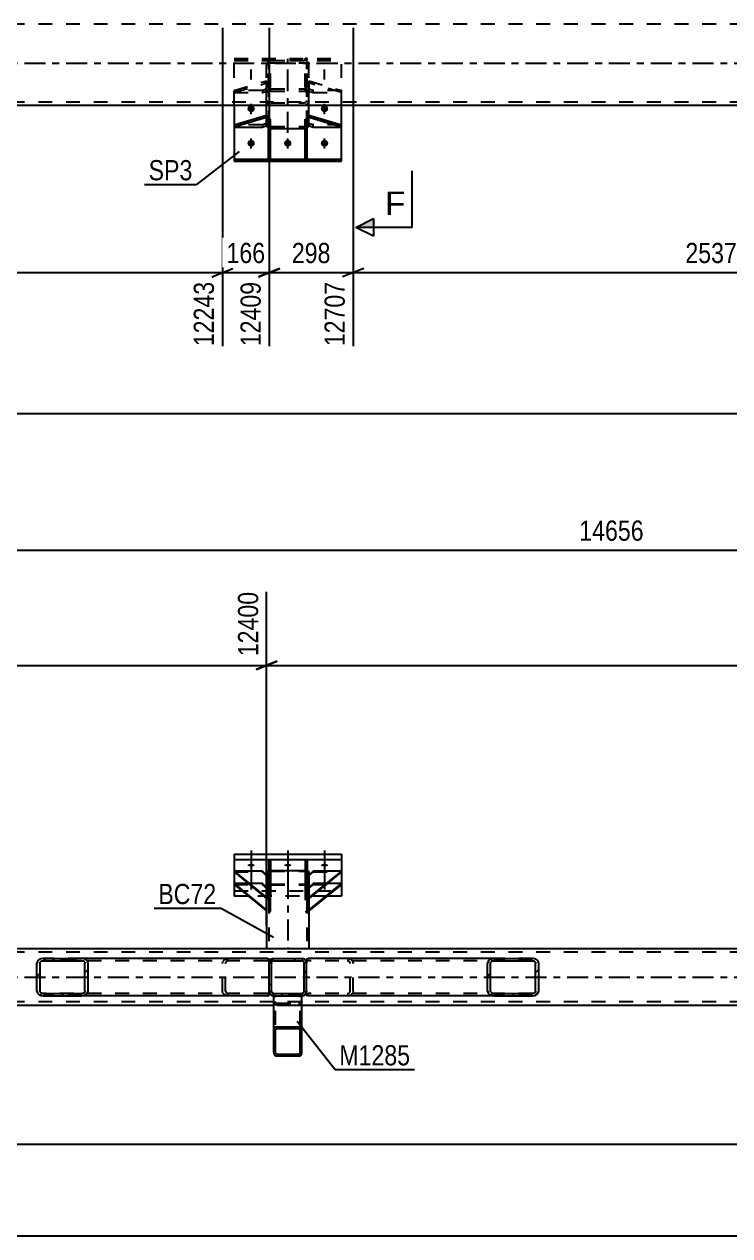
# Model space of a CAD drawing. Header units: millimetres. Extents: x -167 to 1022, y -666 to 175.
# Drawn here: x 421.6 to 521.6, y -293.9 to -122.1 of the extents above; entities that cross this region are included whole.
import ezdxf

# ---------------------------------------------------------------- set-up
doc = ezdxf.new("R2010")
doc.units = ezdxf.units.MM
doc.linetypes.add('DXK_LINE_DOT2', pattern=[3.9198, 1.9599, -1.9599])
doc.linetypes.add('DXK_LINE_DOT3', pattern=[5.9187, 2.979, -0.9799, 0.9799, -0.9799])
doc.styles.add('Arial', font='ARIAL.TTF', dxfattribs={"height": 0.2})
doc.styles.add('Arial Narrow', font='ARIALN.TTF', dxfattribs={"height": 0.2})

# ---------------------------------------------------------------- blocks, each defined once
blk = doc.blocks.new('Bolt-389677493-1555 - 1175')
at = {"linetype": 'Continuous'}
for points in [[(453.8, -134.55), (453.69, -134.54), (453.59, -134.51), (453.5, -134.46), (453.41, -134.39), (453.35, -134.31), (453.31, -134.22), (453.28, -134.12), (453.28, -134.01), (453.31, -133.91), (453.35, -133.82), (453.41, -133.74), (453.5, -133.67), (453.59, -133.62), (453.69, -133.59), (453.8, -133.58), (453.91, -133.59), (454.01, -133.62), (454.11, -133.67), (454.19, -133.74), (454.25, -133.82), (454.3, -133.91), (454.32, -134.01), (454.32, -134.12), (454.3, -134.22), (454.25, -134.31), (454.19, -134.39), (454.11, -134.46), (454.01, -134.51), (453.91, -134.54)], [(464.2, -134.55), (464.09, -134.54), (463.99, -134.51), (463.9, -134.46), (463.81, -134.39), (463.75, -134.31), (463.71, -134.22), (463.68, -134.12), (463.68, -134.01), (463.71, -133.91), (463.75, -133.82), (463.81, -133.74), (463.9, -133.67), (463.99, -133.62), (464.09, -133.59), (464.2, -133.58), (464.31, -133.59), (464.41, -133.62), (464.51, -133.67), (464.59, -133.74), (464.65, -133.82), (464.7, -133.91), (464.72, -134.01), (464.72, -134.12), (464.7, -134.22), (464.65, -134.31), (464.59, -134.39), (464.51, -134.46), (464.41, -134.51), (464.31, -134.54)], [(453.8, -139.44), (453.69, -139.43), (453.59, -139.4), (453.5, -139.35), (453.41, -139.28), (453.35, -139.2), (453.31, -139.1), (453.28, -139), (453.28, -138.9), (453.31, -138.8), (453.35, -138.71), (453.41, -138.62), (453.5, -138.56), (453.59, -138.51), (453.69, -138.47), (453.8, -138.46), (453.91, -138.47), (454.01, -138.51), (454.11, -138.56), (454.19, -138.62), (454.25, -138.71), (454.3, -138.8), (454.32, -138.9), (454.32, -139), (454.3, -139.1), (454.25, -139.2), (454.19, -139.28), (454.11, -139.35), (454.01, -139.4), (453.91, -139.43)], [(459, -139.44), (458.89, -139.43), (458.79, -139.4), (458.7, -139.35), (458.61, -139.28), (458.55, -139.2), (458.51, -139.1), (458.48, -139), (458.48, -138.9), (458.51, -138.8), (458.55, -138.71), (458.61, -138.62), (458.7, -138.56), (458.79, -138.51), (458.89, -138.47), (459, -138.46), (459.11, -138.47), (459.21, -138.51), (459.31, -138.56), (459.39, -138.62), (459.45, -138.71), (459.5, -138.8), (459.52, -138.9), (459.52, -139), (459.5, -139.1), (459.45, -139.2), (459.39, -139.28), (459.31, -139.35), (459.21, -139.4), (459.11, -139.43)], [(464.2, -139.44), (464.09, -139.43), (463.99, -139.4), (463.9, -139.35), (463.81, -139.28), (463.75, -139.2), (463.71, -139.1), (463.68, -139), (463.68, -138.9), (463.71, -138.8), (463.75, -138.71), (463.81, -138.62), (463.9, -138.56), (463.99, -138.51), (464.09, -138.47), (464.2, -138.46), (464.31, -138.47), (464.41, -138.51), (464.51, -138.56), (464.59, -138.62), (464.65, -138.71), (464.7, -138.8), (464.72, -138.9), (464.72, -139), (464.7, -139.1), (464.65, -139.2), (464.59, -139.28), (464.51, -139.35), (464.41, -139.4), (464.31, -139.43)]]:
    blk.add_hatch(color=1, dxfattribs=at).paths.add_polyline_path(points)
at = {"color": 1, "linetype": 'DXK_LINE_DOT2'}
for p, q in [((453.8, -129.93), (453.8, -128.49)), ((459, -129.93), (459, -128.49)), ((464.2, -129.93), (464.2, -128.49))]:
    blk.add_line(p, q, dxfattribs=at)
at = {"color": 1, "linetype": 'Continuous'}
for p, q in [((453.8, -134.82), (453.8, -133.38)), ((464.2, -134.82), (464.2, -133.38)), ((453.8, -139.7), (453.8, -138.27)), ((459, -139.7), (459, -138.27)), ((464.2, -139.7), (464.2, -138.27))]:
    blk.add_line(p, q, dxfattribs=at)
blk = doc.blocks.new('Part-389677493-1446 - 1175')
at = {"color": 7, "linetype": 'DXK_LINE_DOT3'}
blk.add_line((459, -137.49), (459, -126.97), dxfattribs=at)
at = {"color": 7, "linetype": 'DXK_LINE_DOT2'}
for p, q in [((456.05, -127.62), (456, -127.88)), ((456, -133.6), (456, -127.88)), ((456.32, -127.88), (456.35, -127.75)), ((456.32, -136.28), (456.32, -127.88)), ((456.64, -127.2), (456.4, -127.25)), ((456.52, -127.56), (456.64, -127.54)), ((456.64, -127.2), (461.36, -127.2)), ((456.64, -127.54), (461.36, -127.54)), ((461.61, -127.25), (461.36, -127.2)), ((461.36, -127.54), (461.48, -127.56)), ((461.66, -127.75), (461.68, -127.88)), ((461.68, -136.28), (461.68, -127.88)), ((462, -127.88), (461.95, -127.62)), ((462, -133.6), (462, -127.88)), ((456, -131.85), (456.05, -131.62)), ((456.05, -131.62), (456.19, -131.42)), ((456.19, -131.42), (456.4, -131.29)), ((456.35, -131.73), (456.32, -131.85)), ((456.41, -131.64), (456.35, -131.73)), ((456.4, -131.29), (456.64, -131.25)), ((456.52, -131.57), (456.41, -131.64)), ((456.64, -131.55), (456.52, -131.57)), ((456.64, -131.25), (461.36, -131.25)), ((456.64, -131.55), (461.36, -131.55)), ((461.36, -131.25), (461.61, -131.29)), ((461.48, -131.57), (461.36, -131.55)), ((461.59, -131.64), (461.48, -131.57)), ((461.66, -131.73), (461.59, -131.64)), ((461.61, -131.29), (461.81, -131.42)), ((461.68, -131.85), (461.66, -131.73)), ((461.81, -131.42), (461.95, -131.62)), ((461.95, -131.62), (462, -131.85)), ((456, -132.9), (456.01, -132.93)), ((456.01, -132.93), (456.03, -133.08)), ((456.03, -133.08), (456.05, -133.16)), ((456.35, -133.03), (456.32, -132.9)), ((456.4, -133.53), (456.64, -133.58)), ((456.64, -133.24), (456.52, -133.22)), ((456.64, -133.24), (461.36, -133.24)), ((456.64, -133.58), (461.36, -133.58)), ((461.48, -133.22), (461.36, -133.24)), ((461.36, -133.58), (461.61, -133.53)), ((461.68, -132.9), (461.66, -133.03)), ((461.95, -133.16), (461.97, -133.08)), ((461.97, -133.08), (462, -132.93)), ((462, -132.93), (462, -132.9)), ((456, -136.28), (456, -134.99)), ((462, -136.28), (462, -134.99)), ((456.4, -136.84), (456.24, -136.74)), ((456.32, -136.28), (456.35, -136.4)), ((456.35, -136.4), (456.41, -136.5)), ((456.56, -136.87), (456.4, -136.84)), ((456.41, -136.5), (456.52, -136.56)), ((456.52, -136.56), (456.64, -136.58)), ((456.64, -136.58), (461.36, -136.58)), ((461.36, -136.58), (461.48, -136.56)), ((461.61, -136.84), (461.44, -136.87)), ((461.48, -136.56), (461.59, -136.5)), ((461.59, -136.5), (461.66, -136.4)), ((461.76, -136.74), (461.61, -136.84)), ((461.66, -136.4), (461.68, -136.28))]:
    blk.add_line(p, q, dxfattribs=at)
at = {"color": 2, "linetype": 'Continuous'}
for p, q in [((456, -134.99), (456, -133.6)), ((462, -134.99), (462, -133.6)), ((456.05, -136.51), (456, -136.28)), ((456.19, -136.71), (456.05, -136.51)), ((456.24, -136.74), (456.19, -136.71)), ((456.64, -136.88), (456.56, -136.87)), ((456.64, -136.88), (461.36, -136.88)), ((461.44, -136.87), (461.36, -136.88)), ((461.81, -136.71), (461.76, -136.74)), ((461.95, -136.51), (461.81, -136.71)), ((462, -136.28), (461.95, -136.51))]:
    blk.add_line(p, q, dxfattribs=at)
at = {"color": 7, "linetype": 'DXK_LINE_DOT2'}
for centre, radius, start, end in [((456.67, -127.85), 0.662, 114.32, 159.2417), ((456.65, -127.86), 0.331, 114.32, 159.2417), ((461.35, -127.86), 0.331, 20.7583, 65.68), ((461.33, -127.85), 0.662, 20.7583, 65.68), ((456.67, -132.93), 0.662, 200.7583, 245.68), ((456.65, -132.91), 0.331, 200.7583, 245.68), ((461.35, -132.91), 0.331, 294.32, 339.2417), ((461.33, -132.93), 0.662, 294.32, 339.2417)]:
    blk.add_arc(centre, radius, start, end, dxfattribs=at)
blk = doc.blocks.new('Part-389677493-1448 - 1175')
at = {"color": 7, "linetype": 'DXK_LINE_DOT2'}
for p, q in [((451.4, -126.92), (466.6, -126.92)), ((451.4, -133.6), (451.4, -126.92)), ((466.6, -133.6), (466.6, -126.92)), ((451.4, -127.2), (466.6, -127.2))]:
    blk.add_line(p, q, dxfattribs=at)
at = {"color": 2, "linetype": 'Continuous'}
for p, q in [((451.4, -133.6), (451.4, -141.48)), ((466.6, -141.48), (466.6, -133.6)), ((451.4, -141.21), (466.6, -141.21)), ((451.4, -141.48), (466.6, -141.48))]:
    blk.add_line(p, q, dxfattribs=at)
blk = doc.blocks.new('Part-389677493-1498 - 1175')
at = {"color": 7, "linetype": 'DXK_LINE_DOT2'}
for p, q in [((798, -122.08), (-40, -122.08)), ((798, -133.12), (-40, -133.12))]:
    blk.add_line(p, q, dxfattribs=at)
at = {"color": 7, "linetype": 'DXK_LINE_DOT3'}
blk.add_line((-40, -127.6), (798, -127.6), dxfattribs=at)
at = {"color": 2, "linetype": 'Continuous'}
blk.add_line((793.2, -133.6), (235.15, -133.6), dxfattribs=at)
blk = doc.blocks.new('Part-389677493-1508 - 1175')
at = {"color": 7, "linetype": 'DXK_LINE_DOT2'}
for p, q in [((451.4, -131.47), (456, -130.1)), ((451.4, -131.77), (456, -130.4)), ((456, -131.57), (456, -130.1)), ((455.4, -131.47), (451.4, -131.47)), ((451.4, -131.47), (451.4, -131.77)), ((451.4, -131.77), (455.4, -131.77)), ((456, -131.27), (455.4, -131.47)), ((455.4, -131.47), (455.4, -131.77)), ((455.4, -131.77), (456, -131.57))]:
    blk.add_line(p, q, dxfattribs=at)
blk = doc.blocks.new('Part-389677493-1509 - 1175')
at = {"color": 2, "linetype": 'Continuous'}
for p, q in [((451.4, -136.36), (456, -134.99)), ((456, -135.29), (451.4, -136.66)), ((456, -134.99), (456, -136.45)), ((451.4, -136.36), (451.4, -136.66)), ((451.4, -136.66), (455.4, -136.66)), ((455.4, -136.66), (456, -136.45))]:
    blk.add_line(p, q, dxfattribs=at)
at = {"color": 7, "linetype": 'DXK_LINE_DOT2'}
for p, q in [((455.4, -136.36), (451.4, -136.36)), ((456, -136.15), (455.4, -136.36)), ((455.4, -136.36), (455.4, -136.66))]:
    blk.add_line(p, q, dxfattribs=at)
blk = doc.blocks.new('Part-389677493-1510 - 1175')
at = {"color": 7, "linetype": 'DXK_LINE_DOT2'}
for p, q in [((462, -130.1), (462, -131.57)), ((462, -130.1), (466.6, -131.47)), ((466.6, -131.77), (462, -130.4)), ((462.6, -131.47), (462, -131.27)), ((462, -131.57), (462.6, -131.77)), ((462.6, -131.77), (462.6, -131.47)), ((466.6, -131.47), (462.6, -131.47)), ((462.6, -131.77), (466.6, -131.77)), ((466.6, -131.77), (466.6, -131.47))]:
    blk.add_line(p, q, dxfattribs=at)
blk = doc.blocks.new('Part-389677493-1511 - 1175')
at = {"color": 2, "linetype": 'Continuous'}
for p, q in [((462, -136.45), (462, -134.99)), ((462, -134.99), (466.6, -136.36)), ((466.6, -136.66), (462, -135.29)), ((462, -136.45), (462.6, -136.66)), ((462.6, -136.66), (466.6, -136.66)), ((466.6, -136.66), (466.6, -136.36))]:
    blk.add_line(p, q, dxfattribs=at)
at = {"color": 7, "linetype": 'DXK_LINE_DOT2'}
for p, q in [((462.6, -136.36), (462, -136.15)), ((462.6, -136.66), (462.6, -136.36)), ((466.6, -136.36), (462.6, -136.36))]:
    blk.add_line(p, q, dxfattribs=at)
blk = doc.blocks.new('Part-389677493-1512 - 1175')
at = {"color": 7, "linetype": 'DXK_LINE_DOT2'}
for p, q in [((456.24, -131.04), (456.24, -126.92)), ((456.56, -126.92), (456.24, -126.92)), ((456.56, -131.04), (456.56, -126.92)), ((456.24, -129.88), (456.56, -129.88)), ((456.24, -130.68), (456.56, -130.68)), ((456.24, -131.04), (456.56, -131.04))]:
    blk.add_line(p, q, dxfattribs=at)
blk = doc.blocks.new('Part-389677493-1513 - 1175')
at = {"color": 7, "linetype": 'DXK_LINE_DOT2'}
for p, q in [((461.44, -131.04), (461.44, -126.92)), ((461.76, -126.92), (461.44, -126.92)), ((461.76, -131.04), (461.76, -126.92)), ((461.44, -129.88), (461.76, -129.88)), ((461.44, -130.68), (461.76, -130.68)), ((461.44, -131.04), (461.76, -131.04))]:
    blk.add_line(p, q, dxfattribs=at)
blk = doc.blocks.new('Part-389677493-1514 - 1175')
at = {"color": 2, "linetype": 'Continuous'}
for p, q in [((456.24, -135.52), (456.56, -135.52)), ((456.24, -141.21), (456.24, -135.52)), ((456.56, -141.21), (456.56, -135.52)), ((456.56, -141.21), (456.24, -141.21))]:
    blk.add_line(p, q, dxfattribs=at)
at = {"color": 7, "linetype": 'DXK_LINE_DOT2'}
for p, q in [((456.24, -136.68), (456.56, -136.68)), ((456.24, -137.45), (456.56, -137.45))]:
    blk.add_line(p, q, dxfattribs=at)
blk = doc.blocks.new('Part-389677493-1515 - 1175')
at = {"color": 2, "linetype": 'Continuous'}
for p, q in [((461.44, -135.52), (461.76, -135.52)), ((461.44, -141.21), (461.44, -135.52)), ((461.76, -141.21), (461.76, -135.52)), ((461.76, -141.21), (461.44, -141.21))]:
    blk.add_line(p, q, dxfattribs=at)
at = {"color": 7, "linetype": 'DXK_LINE_DOT2'}
for p, q in [((461.44, -136.68), (461.76, -136.68)), ((461.44, -137.45), (461.76, -137.45))]:
    blk.add_line(p, q, dxfattribs=at)
blk = doc.blocks.new('Part-389677493-41587 - 41460')
at = {"color": 2, "linetype": 'Continuous'}
for p, q in [((461.44, -240.51), (461.44, -245.85)), ((461.44, -240.51), (461.76, -240.51)), ((461.76, -240.51), (461.76, -245.85)), ((461.44, -245.85), (461.76, -245.85))]:
    blk.add_line(p, q, dxfattribs=at)
at = {"color": 7, "linetype": 'DXK_LINE_DOT2'}
for p, q in [((461.44, -241.88), (461.76, -241.88)), ((461.44, -242.65), (461.76, -242.65))]:
    blk.add_line(p, q, dxfattribs=at)
blk = doc.blocks.new('Part-389677493-41522 - 41460')
at = {"color": 2, "linetype": 'Continuous'}
for p, q in [((451.4, -239.76), (466.6, -239.76)), ((451.4, -239.76), (451.4, -245.71)), ((451.4, -240.51), (466.6, -240.51)), ((466.6, -239.76), (466.6, -245.71)), ((453.43, -245.71), (451.4, -245.71)), ((466.6, -245.71), (464.57, -245.71))]:
    blk.add_line(p, q, dxfattribs=at)
at = {"color": 7, "linetype": 'DXK_LINE_DOT2'}
for p, q in [((451.4, -244.96), (466.6, -244.96)), ((464.57, -245.71), (453.43, -245.71))]:
    blk.add_line(p, q, dxfattribs=at)
blk = doc.blocks.new('Part-389677493-41468 - 41460')
at = {"linetype": 'Continuous'}
h = blk.add_hatch(dxfattribs=at)
h.set_pattern_fill('', scale=0.7, style=0, pattern_type=0)
h.set_pattern_definition([(45, (494.019, -259.805), (-1.57154, 1.57154), [])])
h.paths.add_polyline_path([(493.68, -259.85), (494.02, -259.8), (494.3, -259.67), (494.49, -259.46), (494.56, -259.21), (494.56, -255.21), (494.49, -254.97), (494.3, -254.76), (494.02, -254.62), (493.68, -254.57), (488.19, -254.57), (487.86, -254.62), (487.57, -254.76), (487.38, -254.97), (487.31, -255.21), (487.31, -259.21), (487.38, -259.46), (487.57, -259.67), (487.86, -259.8), (488.19, -259.85)])
h.paths.add_polyline_path([(488.02, -259.51), (487.88, -259.44), (487.79, -259.34), (487.75, -259.21), (487.75, -255.21), (487.79, -255.09), (487.88, -254.99), (488.02, -254.92), (488.19, -254.89), (493.68, -254.89), (493.85, -254.92), (493.99, -254.99), (494.09, -255.09), (494.12, -255.21), (494.12, -259.21), (494.09, -259.34), (493.99, -259.44), (493.85, -259.51), (493.68, -259.53), (488.19, -259.53)])
at = {"color": 2, "linetype": 'Continuous'}
for p, q in [((461.64, -254.61), (461.9, -254.57)), ((461.64, -254.61), (461.64, -255.21)), ((488.19, -254.57), (461.9, -254.57)), ((487.38, -254.97), (487.31, -255.21)), ((487.31, -259.21), (487.31, -255.21)), ((487.75, -255.21), (487.79, -255.09)), ((487.75, -259.21), (487.75, -255.21)), ((488.19, -254.57), (487.86, -254.62)), ((488.02, -254.92), (488.19, -254.89)), ((488.19, -254.57), (493.68, -254.57)), ((488.19, -254.89), (493.68, -254.89)), ((494.02, -254.62), (493.68, -254.57)), ((493.68, -254.89), (493.85, -254.92)), ((494.09, -255.09), (494.12, -255.21)), ((494.12, -259.21), (494.12, -255.21)), ((494.56, -255.21), (494.49, -254.97)), ((494.56, -259.21), (494.56, -255.21)), ((461.64, -259.8), (461.64, -259.21)), ((487.31, -259.21), (487.38, -259.46)), ((487.79, -259.34), (487.75, -259.21)), ((494.12, -259.21), (494.09, -259.34)), ((494.49, -259.46), (494.56, -259.21)), ((461.64, -259.82), (461.64, -259.8)), ((461.9, -259.85), (461.64, -259.82)), ((488.19, -259.85), (461.9, -259.85)), ((487.86, -259.8), (488.19, -259.85)), ((488.19, -259.53), (488.02, -259.51)), ((488.19, -259.53), (493.68, -259.53)), ((488.19, -259.85), (493.68, -259.85)), ((493.85, -259.51), (493.68, -259.53)), ((493.68, -259.85), (494.02, -259.8))]:
    blk.add_line(p, q, dxfattribs=at)
at = {"color": 7, "linetype": 'DXK_LINE_DOT2'}
for p, q in [((461.64, -254.61), (461.64, -254.96)), ((461.73, -254.92), (461.64, -254.96)), ((461.64, -259.67), (461.64, -255.21)), ((461.9, -254.89), (461.73, -254.92)), ((493.68, -254.89), (461.9, -254.89)), ((467.39, -254.57), (467.73, -254.62)), ((467.56, -254.92), (467.39, -254.89)), ((467.83, -255.21), (467.8, -255.09)), ((467.83, -259.21), (467.83, -255.21)), ((468.2, -254.97), (468.27, -255.21)), ((468.27, -259.21), (468.27, -255.21)), ((493.68, -254.57), (488.19, -254.57)), ((467.8, -259.34), (467.83, -259.21)), ((468.27, -259.21), (468.2, -259.46)), ((461.64, -259.47), (461.73, -259.51)), ((461.73, -259.51), (461.9, -259.53)), ((493.68, -259.53), (461.9, -259.53)), ((467.39, -259.53), (467.56, -259.51)), ((467.73, -259.8), (467.39, -259.85)), ((493.68, -259.85), (488.19, -259.85))]:
    blk.add_line(p, q, dxfattribs=at)
for centre, radius, start, end in [((467.46, -255.31), 0.401, 32.4104, 75.4453), ((467.52, -255.4), 0.802, 32.4104, 75.4453), ((467.46, -259.12), 0.401, 284.5547, 327.5896), ((467.52, -259.03), 0.802, 284.5547, 327.5896)]:
    blk.add_arc(centre, radius, start, end, dxfattribs=at)
at = {"color": 2, "linetype": 'Continuous'}
for centre, radius, start, end in [((488.06, -255.4), 0.802, 104.5547, 147.5896), ((488.12, -255.31), 0.401, 104.5547, 147.5896), ((493.75, -255.31), 0.401, 32.4104, 75.4453), ((493.82, -255.4), 0.802, 32.4104, 75.4453), ((488.12, -259.12), 0.401, 212.4104, 255.4453), ((493.75, -259.12), 0.401, 284.5547, 327.5896), ((488.06, -259.03), 0.802, 212.4104, 255.4453), ((493.82, -259.03), 0.802, 284.5547, 327.5896)]:
    blk.add_arc(centre, radius, start, end, dxfattribs=at)
blk = doc.blocks.new('Part-389677493-41479 - 41460')
at = {"linetype": 'Continuous'}
h = blk.add_hatch(dxfattribs=at)
h.set_pattern_fill('', scale=0.7, style=0, pattern_type=0)
h.set_pattern_definition([(45, (461.2462, -259.805), (-1.57154, 1.57154), [])])
h.paths.add_polyline_path([(461, -259.85), (461.25, -259.8), (461.45, -259.67), (461.59, -259.46), (461.64, -259.21), (461.64, -255.21), (461.59, -254.97), (461.45, -254.76), (461.25, -254.62), (461, -254.57), (457, -254.57), (456.76, -254.62), (456.55, -254.76), (456.41, -254.97), (456.36, -255.21), (456.36, -259.21), (456.41, -259.46), (456.55, -259.67), (456.76, -259.8), (457, -259.85)])
h.paths.add_polyline_path([(456.88, -259.51), (456.78, -259.44), (456.71, -259.34), (456.68, -259.21), (456.68, -255.21), (456.71, -255.09), (456.78, -254.99), (456.88, -254.92), (457, -254.89), (461, -254.89), (461.12, -254.92), (461.23, -254.99), (461.3, -255.09), (461.32, -255.21), (461.32, -259.21), (461.3, -259.34), (461.23, -259.44), (461.12, -259.51), (461, -259.53), (457, -259.53)])
at = {"color": 7, "linetype": 'DXK_LINE_DOT2'}
for p, q in [((456.36, -255.21), (456.41, -254.97)), ((456.36, -259.21), (456.36, -255.21)), ((456.71, -255.09), (456.68, -255.21)), ((456.68, -259.21), (456.68, -255.21)), ((456.76, -254.62), (457, -254.57)), ((457, -254.89), (456.88, -254.92)), ((457, -254.57), (461, -254.57)), ((457, -254.89), (461, -254.89)), ((461, -254.57), (461.25, -254.62)), ((461.12, -254.92), (461, -254.89)), ((461.32, -255.21), (461.3, -255.09)), ((461.32, -259.21), (461.32, -255.21)), ((461.59, -254.97), (461.64, -255.21)), ((461.64, -259.21), (461.64, -255.21)), ((456.41, -259.46), (456.36, -259.21)), ((456.68, -259.21), (456.71, -259.34)), ((461.3, -259.34), (461.32, -259.21)), ((461.64, -259.21), (461.59, -259.46)), ((457, -259.85), (456.76, -259.8)), ((456.88, -259.51), (457, -259.53)), ((457, -259.53), (461, -259.53)), ((461, -259.85), (457, -259.85)), ((461, -259.53), (461.12, -259.51)), ((461.25, -259.8), (461, -259.85))]:
    blk.add_line(p, q, dxfattribs=at)
at = {"color": 2, "linetype": 'Continuous'}
for p, q in [((456.41, -254.97), (456.36, -255.21)), ((456.36, -259.21), (456.36, -255.21)), ((456.68, -255.21), (456.71, -255.09)), ((456.68, -259.21), (456.68, -255.21)), ((457, -254.57), (456.76, -254.62)), ((456.88, -254.92), (457, -254.89)), ((457, -254.57), (461, -254.57)), ((457, -254.89), (461, -254.89)), ((461.25, -254.62), (461, -254.57)), ((461, -254.89), (461.12, -254.92)), ((461.3, -255.09), (461.32, -255.21)), ((461.32, -259.21), (461.32, -255.21)), ((461.64, -255.21), (461.59, -254.97)), ((461.64, -259.21), (461.64, -255.21)), ((456.36, -259.21), (456.41, -259.46)), ((456.71, -259.34), (456.68, -259.21)), ((461.32, -259.21), (461.3, -259.34)), ((461.59, -259.46), (461.64, -259.21)), ((456.76, -259.8), (457, -259.85)), ((457, -259.53), (456.88, -259.51)), ((457, -259.53), (461, -259.53)), ((457, -259.85), (461, -259.85)), ((461.12, -259.51), (461, -259.53)), ((461, -259.85), (461.25, -259.8))]:
    blk.add_line(p, q, dxfattribs=at)
at = {"color": 7, "linetype": 'DXK_LINE_DOT2'}
for centre, radius, start, end in [((457, -255.21), 0.64, 112.5, 157.5), ((457, -255.21), 0.32, 112.5, 157.5), ((461, -255.21), 0.32, 22.5, 67.5), ((461, -255.21), 0.64, 22.5, 67.5), ((457, -259.21), 0.32, 202.5, 247.5), ((461, -259.21), 0.32, 292.5, 337.5), ((457, -259.21), 0.64, 202.5, 247.5), ((461, -259.21), 0.64, 292.5, 337.5)]:
    blk.add_arc(centre, radius, start, end, dxfattribs=at)
at = {"color": 2, "linetype": 'Continuous'}
for centre, radius, start, end in [((457, -255.21), 0.64, 112.5, 157.5), ((457, -255.21), 0.32, 112.5, 157.5), ((461, -255.21), 0.32, 22.5, 67.5), ((461, -255.21), 0.64, 22.5, 67.5), ((457, -259.21), 0.32, 202.5, 247.5), ((461, -259.21), 0.32, 292.5, 337.5), ((457, -259.21), 0.64, 202.5, 247.5), ((461, -259.21), 0.64, 292.5, 337.5)]:
    blk.add_arc(centre, radius, start, end, dxfattribs=at)
blk = doc.blocks.new('Part-389677493-41488 - 41460')
at = {"linetype": 'Continuous'}
h = blk.add_hatch(dxfattribs=at)
h.set_pattern_fill('', scale=0.7, style=0, pattern_type=0)
h.set_pattern_definition([(45, (430.147, -259.805), (-1.57154, 1.57154), [])])
h.paths.add_polyline_path([(429.81, -259.85), (430.15, -259.8), (430.43, -259.67), (430.62, -259.46), (430.69, -259.21), (430.69, -255.21), (430.62, -254.97), (430.43, -254.76), (430.15, -254.62), (429.81, -254.57), (424.32, -254.57), (423.98, -254.62), (423.7, -254.76), (423.51, -254.97), (423.44, -255.21), (423.44, -259.21), (423.51, -259.46), (423.7, -259.67), (423.98, -259.8), (424.32, -259.85)])
h.paths.add_polyline_path([(424.15, -259.51), (424.01, -259.44), (423.91, -259.34), (423.88, -259.21), (423.88, -255.21), (423.91, -255.09), (424.01, -254.99), (424.15, -254.92), (424.32, -254.89), (429.81, -254.89), (429.98, -254.92), (430.12, -254.99), (430.22, -255.09), (430.25, -255.21), (430.25, -259.21), (430.22, -259.34), (430.12, -259.44), (429.98, -259.51), (429.81, -259.53), (424.32, -259.53)])
at = {"color": 2, "linetype": 'Continuous'}
for p, q in [((423.51, -254.97), (423.44, -255.21)), ((423.44, -259.21), (423.44, -255.21)), ((423.88, -255.21), (423.91, -255.09)), ((423.88, -259.21), (423.88, -255.21)), ((424.32, -254.57), (423.98, -254.62)), ((424.15, -254.92), (424.32, -254.89)), ((424.32, -254.57), (429.81, -254.57)), ((424.32, -254.89), (429.81, -254.89)), ((456.1, -254.57), (429.81, -254.57)), ((430.15, -254.62), (429.81, -254.57)), ((429.81, -254.89), (429.98, -254.92)), ((430.22, -255.09), (430.25, -255.21)), ((430.25, -259.21), (430.25, -255.21)), ((430.69, -255.21), (430.62, -254.97)), ((430.69, -259.21), (430.69, -255.21)), ((456.1, -254.57), (456.36, -254.61)), ((456.36, -254.61), (456.36, -254.62)), ((456.36, -254.62), (456.36, -254.76)), ((456.36, -254.76), (456.36, -255.21)), ((423.44, -259.21), (423.51, -259.46)), ((423.91, -259.34), (423.88, -259.21)), ((430.25, -259.21), (430.22, -259.34)), ((430.62, -259.46), (430.69, -259.21)), ((456.36, -259.82), (456.36, -259.21)), ((423.98, -259.8), (424.32, -259.85)), ((424.32, -259.53), (424.15, -259.51)), ((424.32, -259.53), (429.81, -259.53)), ((424.32, -259.85), (429.81, -259.85)), ((429.98, -259.51), (429.81, -259.53)), ((429.81, -259.85), (430.15, -259.8)), ((456.1, -259.85), (429.81, -259.85)), ((456.1, -259.85), (456.36, -259.82))]:
    blk.add_line(p, q, dxfattribs=at)
at = {"color": 7, "linetype": 'DXK_LINE_DOT2'}
for p, q in [((429.81, -254.57), (424.32, -254.57)), ((456.1, -254.89), (424.32, -254.89)), ((449.73, -255.21), (449.8, -254.97)), ((449.73, -259.21), (449.73, -255.21)), ((450.21, -255.09), (450.17, -255.21)), ((450.17, -259.21), (450.17, -255.21)), ((450.28, -254.62), (450.61, -254.57)), ((450.61, -254.89), (450.45, -254.92)), ((456.27, -254.92), (456.1, -254.89)), ((456.36, -254.96), (456.27, -254.92)), ((456.36, -254.61), (456.36, -254.61)), ((456.36, -254.76), (456.36, -254.96)), ((456.36, -259.21), (456.36, -254.97)), ((449.8, -259.46), (449.73, -259.21)), ((450.17, -259.21), (450.21, -259.34)), ((456.1, -259.53), (424.32, -259.53)), ((429.81, -259.85), (424.32, -259.85)), ((450.61, -259.85), (450.28, -259.8)), ((450.45, -259.51), (450.61, -259.53)), ((456.1, -259.53), (456.27, -259.51)), ((456.27, -259.51), (456.36, -259.47))]:
    blk.add_line(p, q, dxfattribs=at)
at = {"color": 2, "linetype": 'Continuous'}
for centre, radius, start, end in [((424.19, -255.4), 0.802, 104.5547, 147.5895), ((424.25, -255.31), 0.401, 104.5547, 147.5895), ((429.88, -255.31), 0.401, 32.4105, 75.4453), ((429.95, -255.4), 0.802, 32.4105, 75.4453), ((424.25, -259.12), 0.401, 212.4105, 255.4453), ((429.88, -259.12), 0.401, 284.5547, 327.5895), ((424.19, -259.03), 0.802, 212.4105, 255.4453), ((429.95, -259.03), 0.802, 284.5547, 327.5895)]:
    blk.add_arc(centre, radius, start, end, dxfattribs=at)
at = {"color": 7, "linetype": 'DXK_LINE_DOT2'}
for centre, radius, start, end in [((450.48, -255.4), 0.802, 104.5547, 147.5895), ((450.55, -255.31), 0.401, 104.5547, 147.5895), ((450.55, -259.12), 0.401, 212.4105, 255.4453), ((450.48, -259.03), 0.802, 212.4105, 255.4453)]:
    blk.add_arc(centre, radius, start, end, dxfattribs=at)
blk = doc.blocks.new('Part-389677493-41520 - 41460')
at = {"color": 2, "linetype": 'Continuous'}
for p, q in [((456, -242.31), (456.05, -242.22)), ((456.05, -242.22), (456.19, -242.15)), ((456.24, -242.14), (456.19, -242.15)), ((456.64, -242.09), (456.56, -242.09)), ((456.64, -242.09), (461.36, -242.09)), ((461.44, -242.09), (461.36, -242.09)), ((461.81, -242.15), (461.76, -242.14)), ((461.81, -242.15), (461.95, -242.22)), ((461.95, -242.22), (462, -242.31)), ((456, -242.31), (456, -242.73)), ((462, -242.31), (462, -242.73)), ((456, -246.04), (456, -253.21)), ((462, -246.04), (462, -253.21))]:
    blk.add_line(p, q, dxfattribs=at)
at = {"color": 7, "linetype": 'DXK_LINE_DOT2'}
for p, q in [((456.4, -242.1), (456.24, -242.14)), ((456.41, -242.23), (456.35, -242.26)), ((456.56, -242.09), (456.4, -242.1)), ((456.52, -242.21), (456.41, -242.23)), ((456.64, -242.2), (456.52, -242.21)), ((456.64, -242.2), (461.36, -242.2)), ((461.48, -242.21), (461.36, -242.2)), ((461.61, -242.1), (461.44, -242.09)), ((461.59, -242.23), (461.48, -242.21)), ((461.66, -242.26), (461.59, -242.23)), ((461.76, -242.14), (461.61, -242.1)), ((456, -242.73), (456, -246.04)), ((456.05, -244), (456, -243.92)), ((456.35, -242.26), (456.32, -242.31)), ((456.32, -242.31), (456.32, -253.21)), ((456.32, -243.92), (456.35, -243.96)), ((461.68, -242.31), (461.66, -242.26)), ((461.66, -243.96), (461.68, -243.92)), ((461.68, -242.31), (461.68, -253.21)), ((462, -243.92), (461.95, -244)), ((462, -242.73), (462, -246.04)), ((456.19, -244.08), (456.05, -244)), ((456.4, -244.12), (456.19, -244.08)), ((456.35, -243.96), (456.41, -244)), ((456.64, -244.14), (456.4, -244.12)), ((456.41, -244), (456.52, -244.02)), ((456.52, -244.02), (456.64, -244.03)), ((456.64, -244.03), (461.36, -244.03)), ((456.64, -244.14), (461.36, -244.14)), ((461.36, -244.03), (461.48, -244.02)), ((461.61, -244.12), (461.36, -244.14)), ((461.48, -244.02), (461.59, -244)), ((461.59, -244), (461.66, -243.96)), ((461.81, -244.08), (461.61, -244.12)), ((461.95, -244), (461.81, -244.08)), ((462, -253.21), (456, -253.21))]:
    blk.add_line(p, q, dxfattribs=at)
at = {"color": 7, "linetype": 'DXK_LINE_DOT3'}
blk.add_line((459, -243.11), (459, -253.21), dxfattribs=at)
blk = doc.blocks.new('Part-389677493-41572 - 41460')
at = {"color": 7, "linetype": 'DXK_LINE_DOT2'}
for p, q in [((798, -253.69), (-40, -253.69)), ((798, -260.73), (-40, -260.73)), ((461, -261.21), (457, -261.21))]:
    blk.add_line(p, q, dxfattribs=at)
at = {"color": 2, "linetype": 'Continuous'}
for p, q in [((793.2, -253.21), (-35.2, -253.21)), ((457, -261.21), (221, -261.21)), ((637.01, -261.21), (461, -261.21))]:
    blk.add_line(p, q, dxfattribs=at)
at = {"color": 7, "linetype": 'DXK_LINE_DOT3'}
blk.add_line((-40, -257.21), (798, -257.21), dxfattribs=at)
blk = doc.blocks.new('Part-389677493-41582 - 41460')
at = {"color": 2, "linetype": 'Continuous'}
for p, q in [((455.4, -242.17), (451.4, -242.17)), ((451.4, -242.17), (456, -245.93)), ((451.4, -242.17), (451.4, -242.28)), ((456, -242.73), (455.4, -242.17)), ((451.4, -242.28), (456, -246.04)), ((456, -242.73), (456, -246.04))]:
    blk.add_line(p, q, dxfattribs=at)
at = {"color": 7, "linetype": 'DXK_LINE_DOT2'}
for p, q in [((455.4, -242.17), (455.4, -242.28)), ((451.4, -242.28), (455.4, -242.28)), ((455.4, -242.28), (456, -242.84))]:
    blk.add_line(p, q, dxfattribs=at)
blk = doc.blocks.new('Part-389677493-41583 - 41460')
at = {"color": 2, "linetype": 'Continuous'}
for p, q in [((453.44, -243.95), (451.4, -243.95)), ((451.4, -243.95), (456, -247.71)), ((451.4, -243.95), (451.4, -244.06)), ((451.4, -244.06), (456, -247.82))]:
    blk.add_line(p, q, dxfattribs=at)
at = {"color": 7, "linetype": 'DXK_LINE_DOT2'}
for p, q in [((455.4, -243.95), (453.44, -243.95)), ((456, -244.51), (455.4, -243.95)), ((455.4, -243.95), (455.4, -244.06)), ((451.4, -244.06), (455.4, -244.06)), ((455.4, -244.06), (456, -244.62)), ((456, -247.82), (456, -244.51))]:
    blk.add_line(p, q, dxfattribs=at)
blk = doc.blocks.new('Part-389677493-41584 - 41460')
at = {"color": 2, "linetype": 'Continuous'}
for p, q in [((462.6, -242.17), (462, -242.73)), ((466.6, -242.17), (462, -245.93)), ((466.6, -242.17), (462.6, -242.17)), ((466.6, -242.28), (466.6, -242.17)), ((466.6, -242.28), (462, -246.04)), ((462, -246.04), (462, -242.73))]:
    blk.add_line(p, q, dxfattribs=at)
at = {"color": 7, "linetype": 'DXK_LINE_DOT2'}
for p, q in [((462.6, -242.28), (462.6, -242.17)), ((462, -242.84), (462.6, -242.28)), ((462.6, -242.28), (466.6, -242.28))]:
    blk.add_line(p, q, dxfattribs=at)
blk = doc.blocks.new('Part-389677493-41585 - 41460')
at = {"color": 2, "linetype": 'Continuous'}
for p, q in [((462, -247.71), (466.6, -243.95)), ((466.6, -243.95), (464.56, -243.95)), ((466.6, -244.06), (466.6, -243.95)), ((466.6, -244.06), (462, -247.82))]:
    blk.add_line(p, q, dxfattribs=at)
at = {"color": 7, "linetype": 'DXK_LINE_DOT2'}
for p, q in [((462.6, -243.95), (462, -244.51)), ((462.6, -244.06), (462.6, -243.95)), ((464.56, -243.95), (462.6, -243.95)), ((462, -244.62), (462.6, -244.06)), ((462, -244.51), (462, -247.82)), ((462.6, -244.06), (466.6, -244.06))]:
    blk.add_line(p, q, dxfattribs=at)
blk = doc.blocks.new('Part-389677493-41586 - 41460')
at = {"color": 2, "linetype": 'Continuous'}
for p, q in [((456.24, -240.51), (456.24, -245.85)), ((456.24, -240.51), (456.56, -240.51)), ((456.56, -240.51), (456.56, -245.85)), ((456.24, -245.85), (456.56, -245.85))]:
    blk.add_line(p, q, dxfattribs=at)
at = {"color": 7, "linetype": 'DXK_LINE_DOT2'}
for p, q in [((456.24, -241.88), (456.56, -241.88)), ((456.24, -242.65), (456.56, -242.65))]:
    blk.add_line(p, q, dxfattribs=at)
blk = doc.blocks.new('Part-389677493-41588 - 41460')
at = {"color": 7, "linetype": 'DXK_LINE_DOT2'}
for p, q in [((456.56, -244.35), (456.24, -244.35)), ((456.24, -244.35), (456.24, -247.9)), ((456.56, -244.7), (456.24, -244.7)), ((456.56, -247.9), (456.56, -244.35)), ((456.56, -245.71), (456.24, -245.71)), ((456.24, -247.9), (456.56, -247.9))]:
    blk.add_line(p, q, dxfattribs=at)
blk = doc.blocks.new('Part-389677493-41589 - 41460')
at = {"color": 7, "linetype": 'DXK_LINE_DOT2'}
for p, q in [((461.76, -244.35), (461.44, -244.35)), ((461.44, -244.35), (461.44, -247.9)), ((461.76, -244.7), (461.44, -244.7)), ((461.76, -247.9), (461.76, -244.35)), ((461.76, -245.71), (461.44, -245.71)), ((461.44, -247.9), (461.76, -247.9))]:
    blk.add_line(p, q, dxfattribs=at)
blk = doc.blocks.new('Bolt-389677493-41629 - 41460')
at = {"linetype": 'Continuous'}
for points in [[(453.8, -241.16), (453.91, -241.16), (454.01, -241.17), (454.11, -241.19), (454.19, -241.22), (454.25, -241.25), (454.3, -241.28), (454.32, -241.32), (454.32, -241.35), (454.3, -241.39), (454.25, -241.42), (454.19, -241.45), (454.11, -241.48), (454.01, -241.5), (453.91, -241.51), (453.8, -241.51), (453.69, -241.51), (453.59, -241.5), (453.5, -241.48), (453.41, -241.45), (453.35, -241.42), (453.31, -241.39), (453.28, -241.35), (453.28, -241.32), (453.31, -241.28), (453.35, -241.25), (453.41, -241.22), (453.5, -241.19), (453.59, -241.17), (453.69, -241.16)], [(459, -241.16), (459.11, -241.16), (459.21, -241.17), (459.31, -241.19), (459.39, -241.22), (459.45, -241.25), (459.5, -241.28), (459.52, -241.32), (459.52, -241.35), (459.5, -241.39), (459.45, -241.42), (459.39, -241.45), (459.31, -241.48), (459.21, -241.5), (459.11, -241.51), (459, -241.51), (458.89, -241.51), (458.79, -241.5), (458.7, -241.48), (458.61, -241.45), (458.55, -241.42), (458.51, -241.39), (458.48, -241.35), (458.48, -241.32), (458.51, -241.28), (458.55, -241.25), (458.61, -241.22), (458.7, -241.19), (458.79, -241.17), (458.89, -241.16)], [(464.2, -241.16), (464.31, -241.16), (464.41, -241.17), (464.51, -241.19), (464.59, -241.22), (464.65, -241.25), (464.7, -241.28), (464.72, -241.32), (464.72, -241.35), (464.7, -241.39), (464.65, -241.42), (464.59, -241.45), (464.51, -241.48), (464.41, -241.5), (464.31, -241.51), (464.2, -241.51), (464.09, -241.51), (463.99, -241.5), (463.9, -241.48), (463.81, -241.45), (463.75, -241.42), (463.71, -241.39), (463.68, -241.35), (463.68, -241.32), (463.71, -241.28), (463.75, -241.25), (463.81, -241.22), (463.9, -241.19), (463.99, -241.17), (464.09, -241.16)]]:
    blk.add_hatch(color=1, dxfattribs=at).paths.add_polyline_path(points)
at = {"color": 1, "linetype": 'Continuous'}
for p, q in [((453.8, -239.27), (453.8, -243.21)), ((459, -239.27), (459, -243.21)), ((464.2, -239.27), (464.2, -243.21))]:
    blk.add_line(p, q, dxfattribs=at)
at = {"color": 1, "linetype": 'DXK_LINE_DOT2'}
for p, q in [((453.8, -241.05), (453.8, -244.99)), ((464.2, -241.05), (464.2, -244.99)), ((453.8, -242.83), (453.8, -246.77)), ((459, -242.83), (459, -246.77)), ((464.2, -242.83), (464.2, -246.77))]:
    blk.add_line(p, q, dxfattribs=at)
blk = doc.blocks.new('Part-389677493-63049 - 41460')
at = {"linetype": 'Continuous'}
h = blk.add_hatch(dxfattribs=at)
h.set_pattern_fill('', scale=0.7, style=0, pattern_type=0)
h.set_pattern_definition([(45, (460.7044, -268.3455), (-1.57154, 1.57154), [])])
h.paths.add_polyline_path([(460.52, -268.38), (460.7, -268.35), (460.86, -268.24), (460.96, -268.08), (461, -267.89), (461, -264.75), (460.96, -264.56), (460.86, -264.4), (460.7, -264.29), (460.52, -264.25), (457.48, -264.25), (457.3, -264.29), (457.14, -264.4), (457.04, -264.56), (457, -264.75), (457, -267.89), (457.04, -268.08), (457.14, -268.24), (457.3, -268.35), (457.48, -268.38)])
h.paths.add_polyline_path([(457.39, -268.12), (457.31, -268.06), (457.26, -267.98), (457.24, -267.89), (457.24, -264.75), (457.26, -264.65), (457.31, -264.57), (457.39, -264.52), (457.48, -264.5), (460.52, -264.5), (460.61, -264.52), (460.69, -264.57), (460.74, -264.65), (460.76, -264.75), (460.76, -267.89), (460.74, -267.98), (460.69, -268.06), (460.61, -268.12), (460.52, -268.14), (457.48, -268.14)])
at = {"color": 2, "linetype": 'Continuous'}
for p, q in [((457, -264.75), (457, -259.85)), ((461, -264.75), (461, -259.85)), ((457.04, -264.56), (457, -264.75)), ((457.26, -264.65), (457.31, -264.57)), ((457.48, -264.25), (457.3, -264.29)), ((457.31, -264.57), (457.39, -264.52)), ((457.39, -264.52), (457.48, -264.5)), ((457.48, -264.25), (460.52, -264.25)), ((457.48, -264.5), (460.52, -264.5)), ((460.7, -264.29), (460.52, -264.25)), ((460.52, -264.5), (460.61, -264.52)), ((460.61, -264.52), (460.69, -264.57)), ((460.69, -264.57), (460.74, -264.65)), ((461, -264.75), (460.96, -264.56)), ((457, -267.89), (457, -264.75)), ((457.24, -264.75), (457.26, -264.65)), ((457.24, -267.89), (457.24, -264.75)), ((460.74, -264.65), (460.76, -264.75)), ((460.76, -267.89), (460.76, -264.75)), ((461, -267.89), (461, -264.75)), ((457, -267.89), (457.04, -268.08)), ((457.26, -267.98), (457.24, -267.89)), ((457.31, -268.06), (457.26, -267.98)), ((460.74, -267.98), (460.69, -268.06)), ((460.76, -267.89), (460.74, -267.98)), ((460.96, -268.08), (461, -267.89)), ((457.3, -268.35), (457.48, -268.38)), ((457.39, -268.12), (457.31, -268.06)), ((457.48, -268.14), (457.39, -268.12)), ((457.48, -268.14), (460.52, -268.14)), ((457.48, -268.38), (460.52, -268.38)), ((460.61, -268.12), (460.52, -268.14)), ((460.52, -268.38), (460.7, -268.35)), ((460.69, -268.06), (460.61, -268.12))]:
    blk.add_line(p, q, dxfattribs=at)
at = {"color": 7, "linetype": 'DXK_LINE_DOT2'}
for p, q in [((461, -259.85), (457, -259.85)), ((457.04, -260.86), (457, -260.68)), ((457.24, -267.89), (457.24, -259.85)), ((457.26, -260.77), (457.24, -260.68)), ((457.3, -260.83), (457.26, -260.77)), ((457.31, -260.85), (457.3, -260.83)), ((457.48, -261.17), (457.3, -261.13)), ((457.31, -260.85), (457.39, -260.9)), ((457.39, -260.9), (457.48, -260.92)), ((457.48, -260.92), (460.52, -260.92)), ((460.52, -260.92), (460.61, -260.9)), ((460.7, -261.13), (460.52, -261.17)), ((460.61, -260.9), (460.69, -260.85)), ((460.69, -260.85), (460.7, -260.83)), ((460.7, -260.83), (460.74, -260.77)), ((460.74, -260.77), (460.76, -260.68)), ((460.76, -267.89), (460.76, -259.85)), ((461, -260.68), (460.96, -260.86)), ((457.48, -261.17), (460.52, -261.17)), ((457, -267.89), (457, -264.75)), ((461, -267.89), (461, -264.75))]:
    blk.add_line(p, q, dxfattribs=at)
for centre, start, end in [((457.49, -260.69), 201.5878, 246.5668), ((460.51, -260.69), 293.4332, 338.4122)]:
    blk.add_arc(centre, 0.488, start, end, dxfattribs=at)
at = {"color": 2, "linetype": 'Continuous'}
for centre, start, end in [((457.49, -264.74), 113.4332, 158.4122), ((460.51, -264.74), 21.5878, 66.5668), ((457.49, -267.9), 201.5878, 246.5668), ((460.51, -267.9), 293.4332, 338.4122)]:
    blk.add_arc(centre, 0.488, start, end, dxfattribs=at)
blk = doc.blocks.new('StraightDimension-389677493-35662 - 1175')
at = {"color": 7, "linetype": 'Continuous'}
for p, q in [((348.27, -122.6), (348.27, -165.91)), ((449.73, -122.6), (449.73, -167.74)), ((349.77, -156.7), (346.77, -157.9)), ((348.27, -157.3), (449.73, -157.3)), ((448.23, -157.9), (451.23, -156.7))]:
    blk.add_line(p, q, dxfattribs=at)
at = {"color": 0}
blk.add_wipeout([(403.26, -156.55), (403.26, -152.35), (394.75, -152.35), (394.75, -156.55)], dxfattribs=at)
at = {"color": 0, "linetype": 'Continuous'}
blk.add_wipeout([(449.13, -158), (444.93, -158), (444.93, -168.34), (449.13, -168.34)], dxfattribs=at)
at = {"color": 3, "style": 'Arial Narrow'}
blk.add_text('2537', height=2.863, dxfattribs=at).set_placement((395.35, -155.95))
at = {"color": 3, "linetype": 'Continuous', "style": 'Arial Narrow'}
blk.add_text('12243', height=2.863, rotation=90.0002, dxfattribs=at).set_placement((448.53, -167.74))
blk = doc.blocks.new('StraightDimension-389677493-35661 - 1175')
at = {"color": 7, "linetype": 'Continuous'}
for p, q in [((449.73, -122.6), (449.73, -167.74)), ((456.36, -122.6), (456.36, -167.74)), ((448.23, -157.9), (451.23, -156.7)), ((449.73, -157.3), (456.36, -157.3)), ((457.86, -156.7), (454.86, -157.9))]:
    blk.add_line(p, q, dxfattribs=at)
at = {"color": 0}
blk.add_wipeout([(456.39, -156.55), (456.39, -152.35), (449.71, -152.35), (449.71, -156.55)], dxfattribs=at)
at = {"color": 0, "linetype": 'Continuous'}
blk.add_wipeout([(455.76, -158), (451.56, -158), (451.56, -168.34), (455.76, -168.34)], dxfattribs=at)
at = {"color": 3, "style": 'Arial Narrow'}
blk.add_text('166', height=2.863, dxfattribs=at).set_placement((450.31, -155.95))
at = {"color": 3, "linetype": 'Continuous', "style": 'Arial Narrow'}
blk.add_text('12409', height=2.863, rotation=90.0002, dxfattribs=at).set_placement((455.16, -167.74))
blk = doc.blocks.new('StraightDimension-389677493-35659 - 1175')
at = {"color": 7, "linetype": 'Continuous'}
for p, q in [((468.27, -122.6), (468.27, -167.74)), ((569.73, -122.6), (569.73, -167.74)), ((469.77, -156.7), (466.77, -157.9)), ((468.27, -157.3), (569.73, -157.3)), ((568.23, -157.9), (571.23, -156.7))]:
    blk.add_line(p, q, dxfattribs=at)
at = {"color": 0}
blk.add_wipeout([(523.26, -156.55), (523.26, -152.35), (514.75, -152.35), (514.75, -156.55)], dxfattribs=at)
at = {"color": 0, "linetype": 'Continuous'}
blk.add_wipeout([(569.13, -158), (564.93, -158), (564.93, -168.34), (569.13, -168.34)], dxfattribs=at)
at = {"color": 3, "style": 'Arial Narrow'}
blk.add_text('2537', height=2.863, dxfattribs=at).set_placement((515.35, -155.95))
at = {"color": 3, "linetype": 'Continuous', "style": 'Arial Narrow'}
blk.add_text('15243', height=2.863, rotation=90.0002, dxfattribs=at).set_placement((568.53, -167.74))
blk = doc.blocks.new('StraightDimension-389677493-35660 - 1175')
at = {"color": 7, "linetype": 'Continuous'}
for p, q in [((456.36, -122.6), (456.36, -167.74)), ((468.27, -122.6), (468.27, -167.74)), ((454.86, -157.9), (457.86, -156.7)), ((456.36, -157.3), (468.27, -157.3)), ((469.77, -156.7), (466.77, -157.9))]:
    blk.add_line(p, q, dxfattribs=at)
at = {"color": 0}
blk.add_wipeout([(465.66, -156.55), (465.66, -152.35), (458.97, -152.35), (458.97, -156.55)], dxfattribs=at)
at = {"color": 0, "linetype": 'Continuous'}
blk.add_wipeout([(467.67, -158), (463.47, -158), (463.47, -168.34), (467.67, -168.34)], dxfattribs=at)
at = {"color": 3, "style": 'Arial Narrow'}
blk.add_text('298', height=2.863, dxfattribs=at).set_placement((459.57, -155.95))
at = {"color": 3, "linetype": 'Continuous', "style": 'Arial Narrow'}
blk.add_text('12707', height=2.863, rotation=90.0002, dxfattribs=at).set_placement((467.07, -167.74))
blk = doc.blocks.new('StraightDimension-389677493-35931 - 1175')
at = {"color": 7, "linetype": 'Continuous'}
blk.add_line((-41, -177.28), (839, -177.28), dxfattribs=at)
blk = doc.blocks.new('StraightDimension-389677493-43880 - 41460')
at = {"color": 7, "linetype": 'Continuous'}
blk.add_line((211.75, -196.67), (798, -196.67), dxfattribs=at)
at = {"color": 0}
blk.add_wipeout([(510.05, -195.92), (510.05, -191.72), (499.71, -191.72), (499.71, -195.92)], dxfattribs=at)
at = {"color": 3, "style": 'Arial Narrow'}
blk.add_text('14656', height=2.863, dxfattribs=at).set_placement((500.31, -195.32))
blk = doc.blocks.new('StraightDimension-389677493-44092 - 41460')
at = {"color": 7, "linetype": 'Continuous'}
blk.add_line((-40, -280.91), (798, -280.91), dxfattribs=at)
blk = doc.blocks.new('StraightDimension-389677493-44413 - 41460')
at = {"color": 7, "linetype": 'Continuous'}
blk.add_line((-41, -293.88), (799, -293.88), dxfattribs=at)
blk = doc.blocks.new('StraightDimension-389677493-55193 - 41460')
at = {"color": 7, "linetype": 'Continuous'}
for p, q in [((456, -249.91), (456, -202.56)), ((457.5, -212.4), (454.5, -213.6)), ((456, -213), (636.36, -213))]:
    blk.add_line(p, q, dxfattribs=at)
blk = doc.blocks.new('StraightDimension-389677493-55194 - 41460')
at = {"color": 7, "linetype": 'Continuous'}
for p, q in [((456, -249.91), (456, -202.56)), ((216.36, -213), (456, -213)), ((454.5, -213.6), (457.5, -212.4))]:
    blk.add_line(p, q, dxfattribs=at)
at = {"color": 0, "linetype": 'Continuous'}
blk.add_wipeout([(455.4, -201.96), (451.2, -201.96), (451.2, -212.3), (455.4, -212.3)], dxfattribs=at)
at = {"color": 3, "linetype": 'Continuous', "style": 'Arial Narrow'}
blk.add_text('12400', height=2.863, rotation=90.0002, dxfattribs=at).set_placement((454.8, -211.7))
blk = doc.blocks.new('Mark-389677493-18152 - 1175')
at = {"color": 0}
blk.add_wipeout([(445.48, -144.21), (445.48, -141.21), (439.27, -141.21), (439.27, -144.21)], dxfattribs=at)
blk.add_wipeout([(445.48, -144.21), (445.48, -141.21), (439.27, -141.21), (439.27, -144.21)], dxfattribs=at)
at = {"color": 30, "linetype": 'Continuous'}
for p in [(452.12, -140.14), (438.67, -144.81)]:
    blk.add_line(p, (446.08, -144.81), dxfattribs=at)
at = {"color": 3, "style": 'Arial Narrow'}
blk.add_text('SP3', height=2.863, dxfattribs=at).set_placement((439.27, -144.21))
blk = doc.blocks.new('SectionMark-389677493-46310 - 1175')
at = {"linetype": 'Continuous'}
blk.add_hatch(color=6, dxfattribs=at).paths.add_polyline_path([(471.14, -149.64), (471.14, -150.89), (468.64, -150.89)])
at = {"color": 6, "linetype": 'Continuous'}
for p, q in [((476.64, -150.89), (476.64, -142.89)), ((468.64, -150.89), (471.14, -149.64)), ((476.64, -150.89), (468.64, -150.89)), ((471.14, -152.14), (468.64, -150.89)), ((471.14, -149.64), (471.14, -152.14))]:
    blk.add_line(p, q, dxfattribs=at)
at = {"color": 0, "linetype": 'Continuous'}
blk.add_wipeout([(475.64, -149.14), (475.64, -145.64), (472.79, -145.64), (472.79, -149.14)], dxfattribs=at)
at = {"color": 3, "linetype": 'Continuous', "style": 'Arial'}
blk.add_text('F', height=3.34, dxfattribs=at).set_placement((472.79, -149.14))
blk = doc.blocks.new('Mark-389677493-44004 - 41460')
at = {"color": 0}
blk.add_wipeout([(448.86, -246.85), (448.86, -243.85), (440.64, -243.85), (440.64, -246.85)], dxfattribs=at)
blk.add_wipeout([(448.86, -246.85), (448.86, -243.85), (440.64, -243.85), (440.64, -246.85)], dxfattribs=at)
at = {"color": 30, "linetype": 'Continuous'}
for p in [(440.04, -247.45), (456.99, -251.57)]:
    blk.add_line(p, (449.46, -247.45), dxfattribs=at)
at = {"color": 3, "style": 'Arial Narrow'}
blk.add_text('BC72', height=2.863, dxfattribs=at).set_placement((440.64, -246.85))
blk = doc.blocks.new('Mark-389677493-68064 - 41460')
at = {"color": 0}
blk.add_wipeout([(476.35, -269.72), (476.35, -266.72), (466.3, -266.72), (466.3, -269.72)], dxfattribs=at)
blk.add_wipeout([(476.35, -269.72), (476.35, -266.72), (466.3, -266.72), (466.3, -269.72)], dxfattribs=at)
at = {"color": 30, "linetype": 'Continuous'}
for p, q in [((460.33, -263.47), (465.7, -270.32)), ((465.7, -270.32), (476.95, -270.32))]:
    blk.add_line(p, q, dxfattribs=at)
at = {"color": 3, "style": 'Arial Narrow'}
blk.add_text('M1285', height=2.863, dxfattribs=at).set_placement((466.3, -269.72))

msp = doc.modelspace()

# ---------------------------------------------------------------- block references
for name in ['Part-389677493-1498 - 1175', 'Part-389677493-1448 - 1175', 'Part-389677493-1446 - 1175', 'Part-389677493-1512 - 1175', 'Part-389677493-1513 - 1175', 'Bolt-389677493-1555 - 1175', 'Part-389677493-1508 - 1175', 'Part-389677493-1510 - 1175', 'Part-389677493-1509 - 1175', 'Part-389677493-1514 - 1175', 'Part-389677493-1515 - 1175', 'Part-389677493-1511 - 1175', 'Part-389677493-41522 - 41460', 'Bolt-389677493-41629 - 41460', 'Part-389677493-41586 - 41460', 'Part-389677493-41587 - 41460', 'Part-389677493-41582 - 41460', 'Part-389677493-41520 - 41460', 'Part-389677493-41584 - 41460', 'Part-389677493-41583 - 41460', 'Part-389677493-41585 - 41460', 'Part-389677493-41588 - 41460', 'Part-389677493-41589 - 41460', 'Part-389677493-41572 - 41460', 'Part-389677493-41488 - 41460', 'Part-389677493-41479 - 41460', 'Part-389677493-41468 - 41460', 'Part-389677493-63049 - 41460']:
    msp.add_blockref(name, (0, 0))

# ---------------------------------------------------------------- next in the draw order: block references
for name in ['StraightDimension-389677493-35662 - 1175', 'StraightDimension-389677493-35659 - 1175', 'StraightDimension-389677493-43880 - 41460', 'StraightDimension-389677493-44092 - 41460']:
    msp.add_blockref(name, (0, 0))

# ---------------------------------------------------------------- next in the draw order: block references
for name in ['StraightDimension-389677493-35661 - 1175', 'StraightDimension-389677493-55193 - 41460', 'StraightDimension-389677493-44413 - 41460']:
    msp.add_blockref(name, (0, 0))

# ---------------------------------------------------------------- next in the draw order: block references
for name in ['StraightDimension-389677493-35660 - 1175', 'StraightDimension-389677493-55194 - 41460', 'Mark-389677493-68064 - 41460']:
    msp.add_blockref(name, (0, 0))

# ---------------------------------------------------------------- next in the draw order: block references
for name in ['StraightDimension-389677493-35931 - 1175', 'Mark-389677493-44004 - 41460']:
    msp.add_blockref(name, (0, 0))

# ---------------------------------------------------------------- next in the draw order: block references
for name in ['SectionMark-389677493-46310 - 1175', 'Mark-389677493-18152 - 1175']:
    msp.add_blockref(name, (0, 0))

doc.saveas('drawing.dxf')
